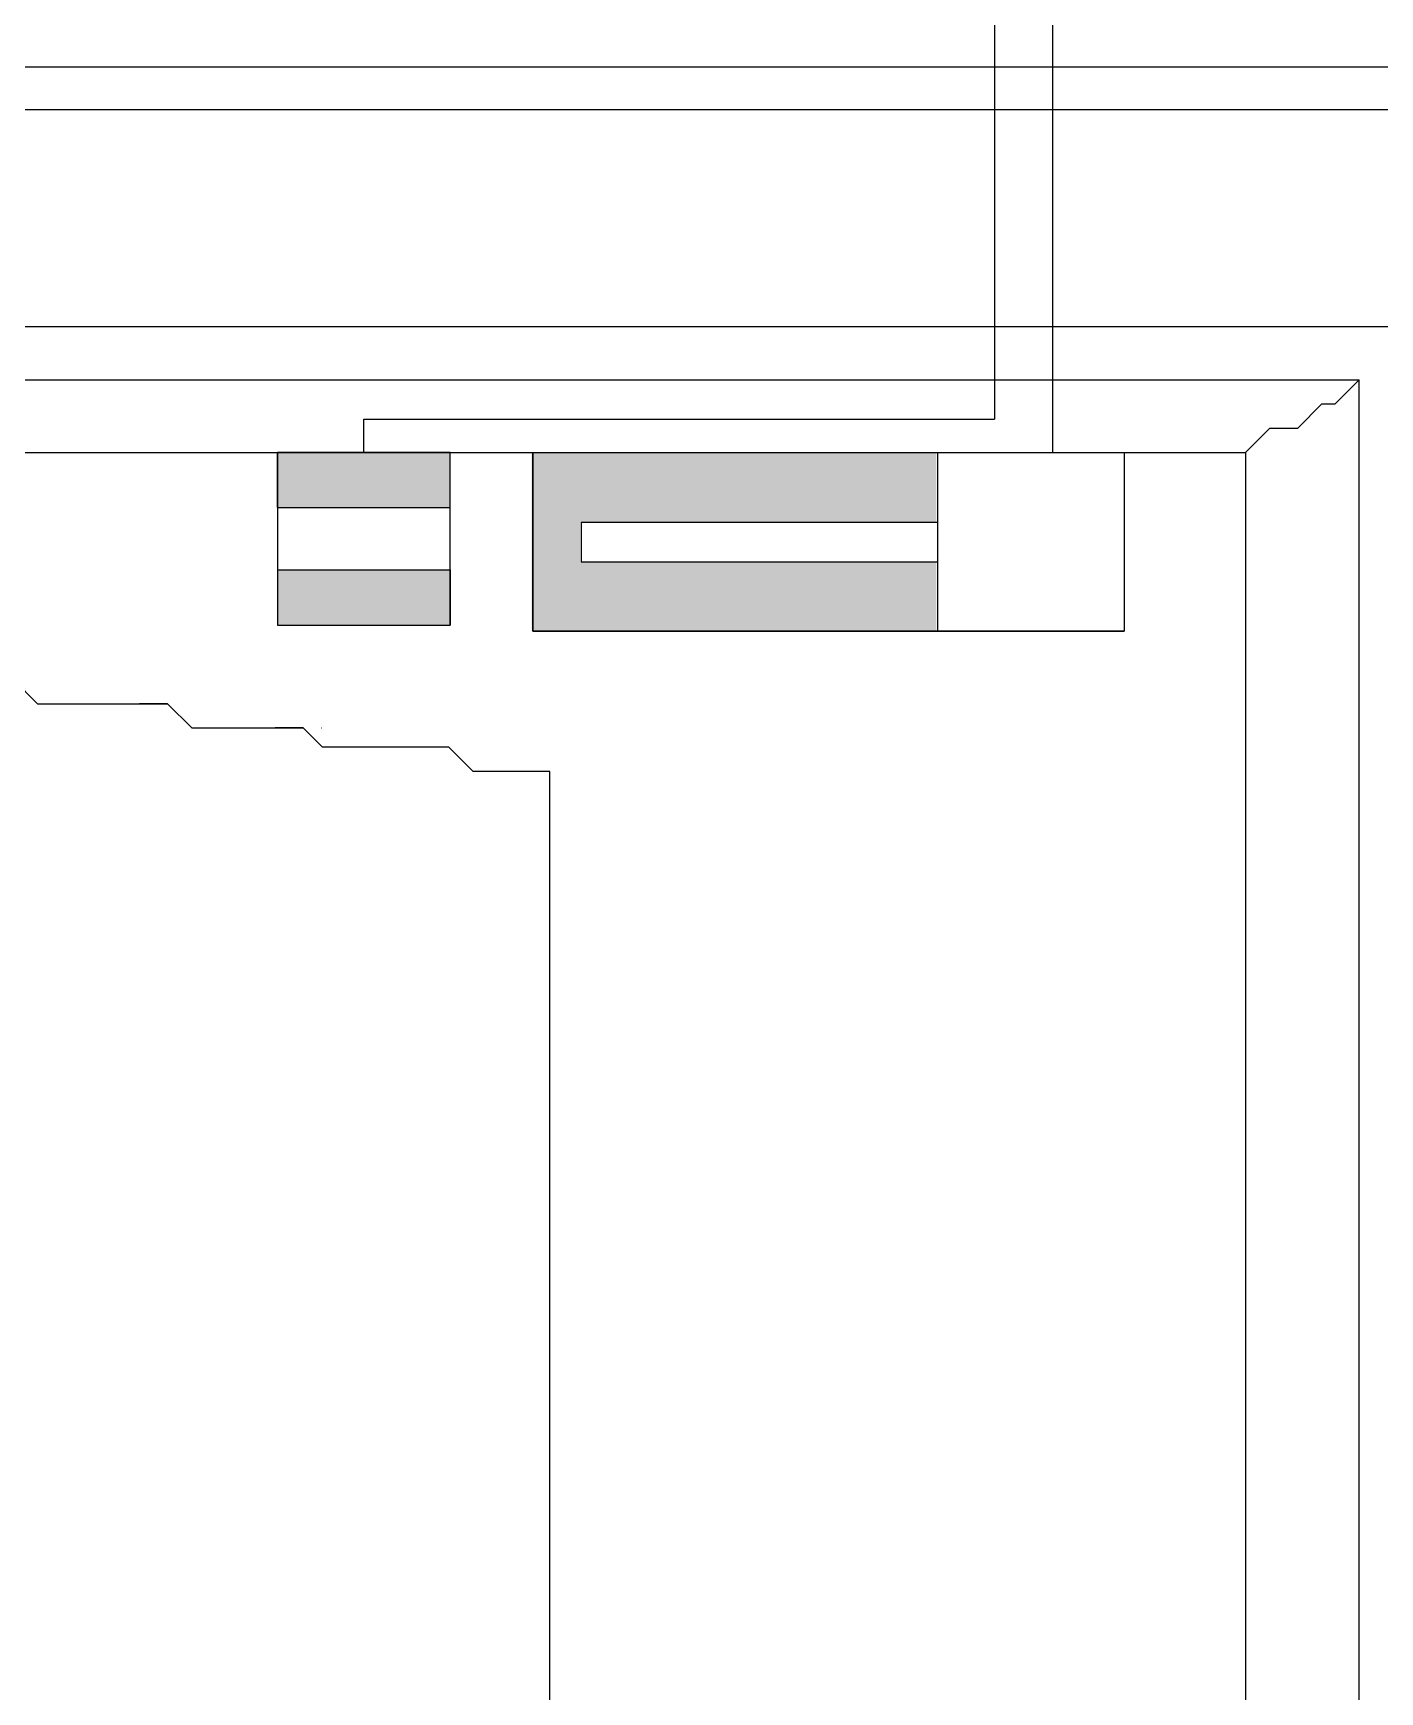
# Model space of a CAD drawing. Header units: millimetres. Extents: x -2063041 to -1932644, y 197605868 to 197643080.
# Drawn here: x -2045849 to -2043630, y 197624691 to 197627424 of the extents above; entities that cross this region are included whole.
import ezdxf

# ---------------------------------------------------------------- set-up
doc = ezdxf.new("R2010")
doc.units = ezdxf.units.MM
doc.layers.add('СКУД', color=7, linetype='Continuous')

# ---------------------------------------------------------------- blocks, each defined once
blk = doc.blocks.new('СМК')
at = {"layer": 'СКУД', "true_color": 0xcd6928}
h = blk.add_hatch(color=32, dxfattribs=at)
h.dxf.hatch_style = 1
h.paths.add_polyline_path([(2241772.5, 138052), (2241772.5, 138122.3), (2241552.5, 138122.3), (2241552.5, 138052)])
h.paths.add_polyline_path([(2241552.5, 137972.6), (2241552.5, 137902.3), (2241772.5, 137902.3), (2241772.5, 137972.6)])
at = {"layer": 'СКУД', "color": 32, "true_color": 0xcd6928}
for p, q in [((2241552.5, 138122.3), (2241552.5, 137902.3)), ((2241772.5, 138122.3), (2241552.5, 138122.3)), ((2241552.5, 138052), (2241552.5, 138122.3)), ((2241772.5, 137902.3), (2241772.5, 138122.3)), ((2241772.5, 138052), (2241772.5, 138122.3)), ((2241552.5, 138052), (2241772.5, 138052)), ((2241552.5, 137972.6), (2241772.5, 137972.6)), ((2241552.5, 137972.6), (2241552.5, 137902.3)), ((2241772.5, 137972.6), (2241772.5, 137902.3)), ((2241552.5, 137902.3), (2241772.5, 137902.3))]:
    blk.add_line(p, q, dxfattribs=at)

msp = doc.modelspace()

# ---------------------------------------------------------------- hatches: boundary and pattern name
at = {"layer": 'СКУД', "true_color": 0x000000}
h = msp.add_hatch(dxfattribs=at)
h.set_pattern_fill('ANGLE', color=18, scale=0.746365)
h.set_pattern_definition([(0, (-2135909.478, 197515020.621), (0, 5.21335713), [3.79153246, -1.42182467]), (90, (-2135909.478, 197515020.621), (-5.21335713, 3e-16), [3.79153246, -1.42182467])])
h.paths.add_polyline_path([(-2048205.8, 197626010.7), (-2048281.9, 197626010.7), (-2048329.3, 197626058.2), (-2048329.3, 197625348), (-2048281.9, 197625395.4), (-2048205.8, 197625395.4)])
h.paths.add_polyline_path([(-2044360.2, 197626733), (-2045027.5, 197626733), (-2045027.5, 197626438.3), (-2044360.2, 197626438.3), (-2044360.2, 197626552.7), (-2044947.8, 197626552.7), (-2044947.8, 197626617.4), (-2044360.2, 197626617.4)])
h.paths.add_polyline_path([(-2043865.4, 197621474.2), (-2043974.7, 197621474.2), (-2043974.7, 197621256.2), (-2043890, 197621256.2), (-2043865.4, 197621231.5)])
h.paths.add_polyline_path([(-2043865.4, 197621028.7), (-2043967.9, 197621028.7), (-2043967.9, 197620810.6), (-2043883.2, 197620810.6), (-2043865.4, 197620792.8)])

# ---------------------------------------------------------------- linework, layer by layer
at = {"layer": 'СКУД', "color": 32, "true_color": 0xcd6928}
for p, q in [((-2045025.5, 197626733), (-2044050.8, 197626733)), ((-2045025.5, 197626438.3), (-2045025.5, 197626733)), ((-2045025.5, 197626733), (-2044050.8, 197626733)), ((-2044050.8, 197626733), (-2044050.8, 197626438.3)), ((-2044050.8, 197626733), (-2044050.8, 197626438.3)), ((-2044050.8, 197626438.3), (-2045025.5, 197626438.3))]:
    msp.add_line(p, q, dxfattribs=at)
at = {"layer": 'СКУД', "color": 30, "true_color": 0xf8991e}
for points in [[(-2044264.8, 197628513.7), (-2044264.8, 197626787.7)], [(-2045304, 197626733), (-2045304, 197626787.7), (-2044264.8, 197626787.7)]]:
    msp.add_lwpolyline(points, dxfattribs=at)
at = {"layer": 'СКУД', "color": 18, "true_color": 0x000000}
for points in [[(-2044168.8, 197628342.8), (-2044168.8, 197626733)], [(-2048041.8, 197627368.4), (-2043220.2, 197627368.4), (-2043220.2, 197615835.6), (-2042015.2, 197615835.6)], [(-2048127.4, 197627297.7), (-2043286.4, 197627297.7), (-2043286.4, 197615835.6), (-2043581, 197615835.6), (-2043581, 197626939.8), (-2046455.7, 197626939.8), (-2046455.7, 197627297.7)], [(-2048295.3, 197626852.4), (-2043663.4, 197626852.4)], [(-2043703, 197626812.8), (-2043663.4, 197626852.4)], [(-2043663.4, 197615835.6), (-2043663.4, 197626852.4)], [(-2043764.9, 197626772.9), (-2043725.1, 197626812.8)], [(-2043725.1, 197626812.8), (-2043703, 197626812.8)], [(-2043850.8, 197626733), (-2043811, 197626772.9), (-2043764.9, 197626772.9)], [(-2046455.7, 197626733), (-2043850.8, 197626733), (-2043850.8, 197615945.9)], [(-2045841.4, 197626318.8), (-2045881.3, 197626358.7), (-2045927.4, 197626358.7)], [(-2045841.4, 197626318.8), (-2045627.3, 197626318.8)], [(-2045587.5, 197626279), (-2045627.3, 197626318.8), (-2045673.4, 197626318.8)], [(-2045587.5, 197626279), (-2045403.7, 197626279)], [(-2045371.8, 197626247.1), (-2045403.7, 197626279), (-2045449.8, 197626279)], [(-2045373.6, 197626279), (-2045373.3, 197626279)], [(-2045209.8, 197626247.1), (-2045371.8, 197626247.1)], [(-2045123.9, 197626207.2), (-2045163.7, 197626247.1), (-2045209.8, 197626247.1)], [(-2044997.5, 197616192.8), (-2044997.5, 197626207.2), (-2045123.9, 197626207.2)]]:
    msp.add_lwpolyline(points, dxfattribs=at)
at = {"layer": 'СКУД', "color": 32, "true_color": 0xcd6928}
for points in [[(-2045025.5, 197626733), (-2045025.5, 197626438.3), (-2044050.8, 197626438.3)], [(-2044358.2, 197626733), (-2044358.2, 197626617.4), (-2044945.8, 197626617.4), (-2044945.8, 197626552.7), (-2044358.2, 197626552.7), (-2044358.2, 197626438.3)], [(-2044358.2, 197626733), (-2044358.2, 197626438.3)], [(-2044358.2, 197626617.4), (-2044945.8, 197626617.4), (-2044945.8, 197626552.7), (-2044358.2, 197626552.7)], [(-2044358.2, 197626617.4), (-2044358.2, 197626552.7)]]:
    msp.add_lwpolyline(points, dxfattribs=at)

# ---------------------------------------------------------------- block references
at = {"layer": 'СКУД', "color": 32, "true_color": 0xcd6928, "xscale": 1.293732, "yscale": 1.293732, "zscale": 1.293732}
msp.add_blockref('СМК', (-4945414.5, 197448039.8), dxfattribs=at)

doc.saveas('drawing.dxf')
